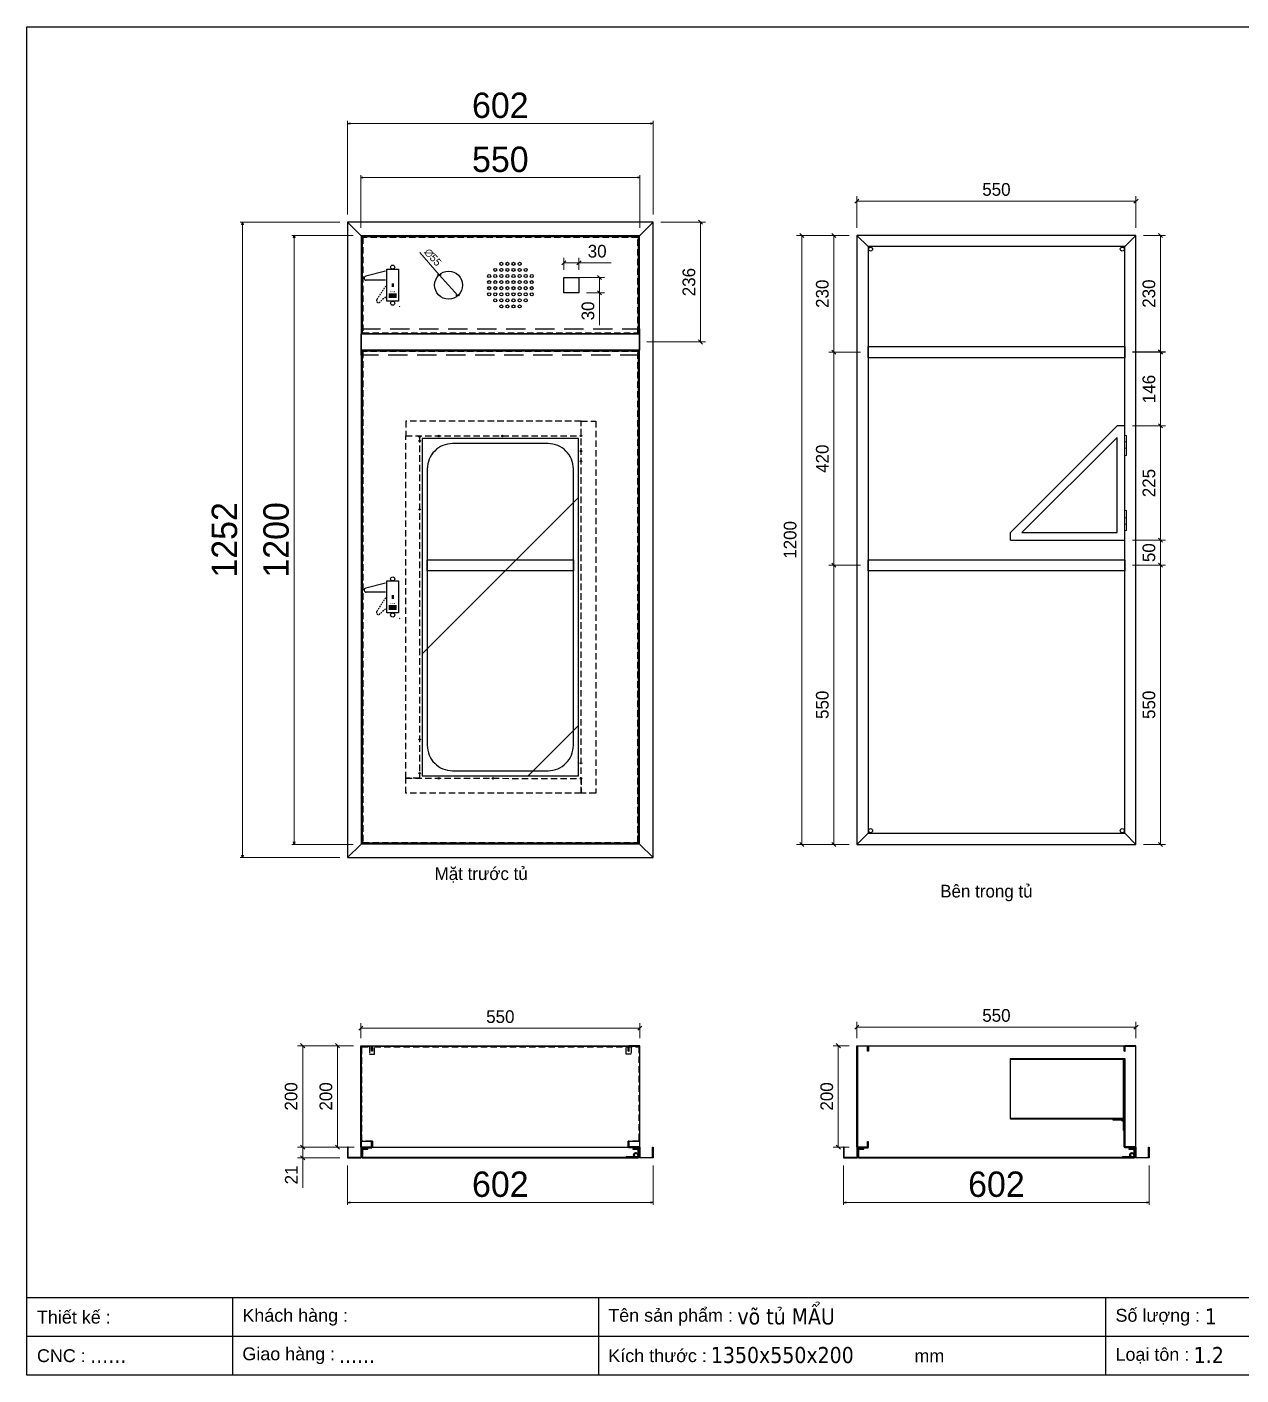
# Model space of a CAD drawing. Header units: millimetres. Extents: x 0 to 3757, y 0 to 2656.
# Drawn here: x 0 to 2392, y 0 to 2656 of the extents above; entities that cross this region are included whole.
import ezdxf
from ezdxf.enums import TextEntityAlignment as Align

# ---------------------------------------------------------------- set-up
doc = ezdxf.new("R2010")
doc.units = ezdxf.units.MM
doc.linetypes.add('HIDDEN2', pattern=[4.7625, 3.175, -1.5875])
doc.linetypes.add('HIDDENX2', pattern=[19.05, 12.7, -6.35])
doc.layers.add('bc', color=5, linetype='Continuous', lineweight=30)
doc.layers.add('DIM', color=253, linetype='Continuous')
doc.layers.add('FIRE PROTECTION', color=1, linetype='Continuous')
doc.styles.add('Arial', font='arial.ttf')
doc.styles.add('Tahoma (Input Text)', font='tahoma.ttf')
doc.dimstyles.new('CNC', dxfattribs={"dimtxt": 50, "dimasz": 5, "dimexe": 5, "dimexo": 15, "dimgap": 10, "dimtad": 1, "dimdec": 0, "dimtxsty": 'Standard', "dimblk": 'OPEN30', "dimcen": 10, "dimclrd": 5, "dimclre": 5, "dimclrt": 3, "dimazin": 3, "dimtfac": 1, "dimtdec": 0, "dimtmove": 0, "dimatfit": 3, "dimldrblk": 'ARCHTICK', "dimlwd": 9, "dimlwe": 9})
doc.dimstyles.new('Dim-15', dxfattribs={"dimtxt": 15, "dimasz": 5, "dimexe": 5, "dimexo": 8, "dimgap": 5, "dimtad": 1, "dimdec": 0, "dimtxsty": 'Standard', "dimblk": 'OBLIQUE', "dimcen": 10, "dimclrd": 5, "dimclre": 5, "dimclrt": 3, "dimazin": 3, "dimtfac": 1, "dimtdec": 0, "dimtmove": 0, "dimatfit": 3, "dimldrblk": 'OBLIQUE', "dimlwd": 9, "dimlwe": 9})
doc.dimstyles.new('Dim-25', dxfattribs={"dimtxt": 25, "dimasz": 8, "dimexe": 10, "dimexo": 15, "dimgap": 10, "dimtad": 1, "dimdec": 0, "dimtxsty": 'Standard', "dimblk": 'OBLIQUE', "dimcen": 10, "dimclrd": 5, "dimclre": 5, "dimclrt": 3, "dimazin": 3, "dimtfac": 1, "dimtdec": 0, "dimtmove": 0, "dimatfit": 3, "dimldrblk": 'OBLIQUE', "dimlwd": 9, "dimlwe": 9})

# ---------------------------------------------------------------- blocks, each defined once
blk = doc.blocks.new('*D1')
at = {"color": 0, "linetype": 'ByBlock', "lineweight": -2}
for p, q in [((657.7, 2359.7), (662.7, 2361.1)), ((662.7, 2358.4), (657.7, 2359.7)), ((657.7, 2359.7), (662.7, 2359.7)), ((1202.7, 2361.1), (1207.7, 2359.7)), ((1207.7, 2359.7), (1202.7, 2358.4)), ((1207.7, 2359.7), (1202.7, 2359.7))]:
    blk.add_line(p, q, dxfattribs=at)
at = {"layer": 'Defpoints', "color": 0, "transparency": 16777216}
for p in [(1207.7, 2359.7), (657.7, 2245.7), (1207.7, 2245.7)]:
    blk.add_point(p, dxfattribs=at)
at = {"layer": 'DIM', "color": 5, "lineweight": 9, "transparency": 16777216}
for p, q in [((657.7, 2260.7), (657.7, 2364.7)), ((1207.7, 2260.7), (1207.7, 2364.7)), ((662.7, 2359.7), (1202.7, 2359.7))]:
    blk.add_line(p, q, dxfattribs=at)
at = {"layer": 'DIM', "color": 3, "transparency": 16777216, "insert": (932.7, 2395.3), "char_height": 50, "attachment_point": 5}
blk.add_mtext('550', dxfattribs=at)
blk = doc.blocks.new('_ArchTick')
at = {"color": 0, "const_width": 0.15}
blk.add_lwpolyline([(-0.5, -0.5), (0.5, 0.5)], dxfattribs=at)
blk = doc.blocks.new('_Open30')
at = {"color": 0, "linetype": 'ByBlock', "lineweight": -2}
for p, q in [((-1, 0.27), (0, 0)), ((0, 0), (-1, -0.27)), ((0, 0), (-1, 0))]:
    blk.add_line(p, q, dxfattribs=at)
blk = doc.blocks.new('*D2')
at = {"color": 0, "linetype": 'ByBlock', "lineweight": -2}
for p, q in [((525.3, 2240.7), (526.6, 2245.7)), ((526.6, 2245.7), (527.9, 2240.7)), ((526.6, 2245.7), (526.6, 2240.7)), ((526.6, 1045.7), (525.3, 1050.7)), ((527.9, 1050.7), (526.6, 1045.7)), ((526.6, 1045.7), (526.6, 1050.7))]:
    blk.add_line(p, q, dxfattribs=at)
at = {"layer": 'Defpoints', "color": 0, "transparency": 16777216}
for p in [(657.7, 2245.7), (526.6, 1045.7), (657.7, 1045.7)]:
    blk.add_point(p, dxfattribs=at)
at = {"layer": 'DIM', "color": 5, "lineweight": 9, "transparency": 16777216}
for p, q in [((642.7, 2245.7), (521.6, 2245.7)), ((526.6, 2240.7), (526.6, 1050.7)), ((642.7, 1045.7), (521.6, 1045.7))]:
    blk.add_line(p, q, dxfattribs=at)
at = {"layer": 'DIM', "color": 3, "transparency": 16777216, "insert": (491.1, 1645.7), "char_height": 50, "attachment_point": 5, "rotation": 90}
blk.add_mtext('1200', dxfattribs=at)
blk = doc.blocks.new('*D3')
at = {"color": 0, "linetype": 'ByBlock', "lineweight": -2}
for p, q in [((631.7, 2466.3), (636.7, 2467.6)), ((636.7, 2464.9), (631.7, 2466.3)), ((631.7, 2466.3), (636.7, 2466.3)), ((1228.7, 2467.6), (1233.7, 2466.3)), ((1233.7, 2466.3), (1228.7, 2464.9)), ((1233.7, 2466.3), (1228.7, 2466.3))]:
    blk.add_line(p, q, dxfattribs=at)
at = {"layer": 'Defpoints', "color": 0, "transparency": 16777216}
for p in [(1233.7, 2466.3), (631.7, 2271.7), (1233.7, 2271.7)]:
    blk.add_point(p, dxfattribs=at)
at = {"layer": 'DIM', "color": 5, "lineweight": 9, "transparency": 16777216}
for p, q in [((631.7, 2286.7), (631.7, 2471.3)), ((1233.7, 2286.7), (1233.7, 2471.3)), ((636.7, 2466.3), (1228.7, 2466.3))]:
    blk.add_line(p, q, dxfattribs=at)
at = {"layer": 'DIM', "color": 3, "transparency": 16777216, "insert": (932.7, 2501.8), "char_height": 50, "attachment_point": 5}
blk.add_mtext('602', dxfattribs=at)
blk = doc.blocks.new('*D4')
at = {"color": 0, "linetype": 'ByBlock', "lineweight": -2}
for p, q in [((631.7, 340.2), (636.7, 341.5)), ((636.7, 338.8), (631.7, 340.2)), ((631.7, 340.2), (636.7, 340.2)), ((1228.7, 341.5), (1233.7, 340.2)), ((1233.7, 340.2), (1228.7, 338.8)), ((1233.7, 340.2), (1228.7, 340.2))]:
    blk.add_line(p, q, dxfattribs=at)
at = {"layer": 'Defpoints', "color": 0, "transparency": 16777216}
for p in [(631.7, 428), (1233.7, 428), (1233.7, 340.2)]:
    blk.add_point(p, dxfattribs=at)
at = {"layer": 'DIM', "color": 5, "lineweight": 9, "transparency": 16777216}
for p, q in [((631.7, 413), (631.7, 335.2)), ((1233.7, 413), (1233.7, 335.2)), ((636.7, 340.2), (1228.7, 340.2))]:
    blk.add_line(p, q, dxfattribs=at)
at = {"layer": 'DIM', "color": 3, "transparency": 16777216, "insert": (932.7, 375.7), "char_height": 50, "attachment_point": 5}
blk.add_mtext('602', dxfattribs=at)
blk = doc.blocks.new('*D5')
at = {"color": 0, "linetype": 'ByBlock', "lineweight": -2}
for p, q in [((423.5, 2266.7), (424.9, 2271.7)), ((424.9, 2271.7), (426.2, 2266.7)), ((424.9, 2271.7), (424.9, 2266.7)), ((424.9, 1019.7), (423.5, 1024.7)), ((426.2, 1024.7), (424.9, 1019.7)), ((424.9, 1019.7), (424.9, 1024.7))]:
    blk.add_line(p, q, dxfattribs=at)
at = {"layer": 'Defpoints', "color": 0, "transparency": 16777216}
for p in [(631.7, 2271.7), (424.9, 1019.7), (631.7, 1019.7)]:
    blk.add_point(p, dxfattribs=at)
at = {"layer": 'DIM', "color": 5, "lineweight": 9, "transparency": 16777216}
for p, q in [((616.7, 2271.7), (419.9, 2271.7)), ((424.9, 2266.7), (424.9, 1024.7)), ((616.7, 1019.7), (419.9, 1019.7))]:
    blk.add_line(p, q, dxfattribs=at)
at = {"layer": 'DIM', "color": 3, "transparency": 16777216, "insert": (389.4, 1645.7), "char_height": 50, "attachment_point": 5, "rotation": 90}
blk.add_mtext('1252', dxfattribs=at)
blk = doc.blocks.new('khungtenAsean2')
at = {"color": 7}
for p, q in [((2970, -1980), (0, -1980)), ((320, -1980), (320, -2100)), ((890, -1980), (890, -2100)), ((1680, -1980), (1680, -2100)), ((2020, -2040), (0, -2040))]:
    blk.add_line(p, q, dxfattribs=at)
blk.add_lwpolyline([(0, 0), (2970, 0), (2970, -2100), (0, -2100)], close=True, dxfattribs=at)
at = {"color": 2, "char_height": 20, "width": 917.634, "attachment_point": 4, "style": 'Arial'}
for s, insert in [('  Tên sản phẩm :', (890, -2010)), ('  Số lượng :', (1680, -2010)), ('  Thiết kế :', (0, -2010)), ('  Khách hàng :', (320, -2010)), ('  Giao hàng :', (320, -2070)), ('  Loại tôn :', (1680, -2070)), ('  CNC :', (0, -2070)), ('  Kích thước :', (890, -2070)), ('mm', (1382.3, -2070))]:
    blk.add_mtext(s, dxfattribs=dict(at, insert=insert))
at = {"color": 1, "style": 'Tahoma (Input Text)', "flags": 8}
for tag, p in [('#03', (506.6, -2019.3)), ('#01', (137.1, -2021.3)), ('#05', (1106.6, -2021.3)), ('#07', (1834.7, -2021.3)), ('#09', (2146.7, -2021.3)), ('#02', (98.5, -2081.3)), ('#04', (486.1, -2081.3)), ('#06', (1065.3, -2081.3)), ('#08', (1817.4, -2081.3)), ('#10', (2146.7, -2081.3))]:
    blk.add_attdef(tag, p, '', height=25, dxfattribs=at)
blk.add_attdef('#11', text='', height=25, dxfattribs=at).set_placement((2915, -2067.3), align=Align.CENTER)
blk = doc.blocks.new('*D9')
at = {"color": 0, "linetype": 'ByBlock', "lineweight": -2}
for p, q in [((547.3, 645), (539.3, 653)), ((539.3, 453), (547.3, 445))]:
    blk.add_line(p, q, dxfattribs=at)
at = {"layer": 'Defpoints', "color": 0, "transparency": 16777216}
for p in [(658.7, 649), (543.3, 449), (659.7, 449)]:
    blk.add_point(p, dxfattribs=at)
at = {"layer": 'DIM', "color": 5, "lineweight": 9, "transparency": 16777216}
for p, q in [((643.7, 649), (533.3, 649)), ((543.3, 649), (543.3, 449)), ((644.7, 449), (533.3, 449))]:
    blk.add_line(p, q, dxfattribs=at)
at = {"layer": 'DIM', "color": 3, "transparency": 16777216, "insert": (520.5, 549), "char_height": 25, "attachment_point": 5, "rotation": 90}
blk.add_mtext('200', dxfattribs=at)
blk = doc.blocks.new('_Oblique')
at = {"color": 0, "linetype": 'ByBlock', "lineweight": -2}
blk.add_line((-0.5, -0.5), (0.5, 0.5), dxfattribs=at)
blk = doc.blocks.new('*D10')
at = {"color": 0, "linetype": 'ByBlock', "lineweight": -2}
for p, q in [((1609.2, 340.2), (1614.2, 341.5)), ((1614.2, 338.8), (1609.2, 340.2)), ((1609.2, 340.2), (1614.2, 340.2)), ((2206.2, 341.5), (2211.2, 340.2)), ((2211.2, 340.2), (2206.2, 338.8)), ((2211.2, 340.2), (2206.2, 340.2))]:
    blk.add_line(p, q, dxfattribs=at)
at = {"layer": 'Defpoints', "color": 0, "transparency": 16777216}
for p in [(1609.2, 428), (2211.2, 428), (2211.2, 340.2)]:
    blk.add_point(p, dxfattribs=at)
at = {"layer": 'DIM', "color": 5, "lineweight": 9, "transparency": 16777216}
for p, q in [((1609.2, 413), (1609.2, 335.2)), ((2211.2, 413), (2211.2, 335.2)), ((1614.2, 340.2), (2206.2, 340.2))]:
    blk.add_line(p, q, dxfattribs=at)
at = {"layer": 'DIM', "color": 3, "transparency": 16777216, "insert": (1910.2, 375.7), "char_height": 50, "attachment_point": 5}
blk.add_mtext('602', dxfattribs=at)
blk = doc.blocks.new('*D11')
at = {"color": 0, "linetype": 'ByBlock', "lineweight": -2}
for p, q in [((1602.7, 645), (1594.7, 653)), ((1594.7, 453), (1602.7, 445))]:
    blk.add_line(p, q, dxfattribs=at)
at = {"layer": 'Defpoints', "color": 0, "transparency": 16777216}
for p in [(1635.2, 649), (1598.7, 449), (1635.2, 449)]:
    blk.add_point(p, dxfattribs=at)
at = {"layer": 'DIM', "color": 5, "lineweight": 9, "transparency": 16777216}
for p, q in [((1620.2, 649), (1588.7, 649)), ((1598.7, 649), (1598.7, 449)), ((1620.2, 449), (1588.7, 449))]:
    blk.add_line(p, q, dxfattribs=at)
at = {"layer": 'DIM', "color": 3, "transparency": 16777216, "insert": (1576, 549), "char_height": 25, "attachment_point": 5, "rotation": 90}
blk.add_mtext('200', dxfattribs=at)
blk = doc.blocks.new('*D12')
at = {"color": 0, "linetype": 'ByBlock', "lineweight": -2}
for p, q in [((661.7, 687.3), (653.7, 679.3)), ((1203.7, 679.3), (1211.7, 687.3))]:
    blk.add_line(p, q, dxfattribs=at)
at = {"layer": 'Defpoints', "color": 0, "transparency": 16777216}
for p in [(1207.7, 683.3), (657.7, 649), (1207.7, 649)]:
    blk.add_point(p, dxfattribs=at)
at = {"layer": 'DIM', "color": 5, "lineweight": 9, "transparency": 16777216}
for p, q in [((657.7, 664), (657.7, 693.3)), ((1207.7, 664), (1207.7, 693.3)), ((657.7, 683.3), (1207.7, 683.3))]:
    blk.add_line(p, q, dxfattribs=at)
at = {"layer": 'DIM', "color": 3, "transparency": 16777216, "insert": (932.7, 706.1), "char_height": 25, "attachment_point": 5}
blk.add_mtext('550', dxfattribs=at)
blk = doc.blocks.new('*D13')
at = {"color": 0, "linetype": 'ByBlock', "lineweight": -2}
for p, q in [((1639.2, 689.7), (1631.2, 681.7)), ((2181.2, 681.7), (2189.2, 689.7))]:
    blk.add_line(p, q, dxfattribs=at)
at = {"layer": 'Defpoints', "color": 0, "transparency": 16777216}
for p in [(2185.2, 685.7), (1635.2, 649), (2185.2, 649)]:
    blk.add_point(p, dxfattribs=at)
at = {"layer": 'DIM', "color": 5, "lineweight": 9, "transparency": 16777216}
for p, q in [((1635.2, 664), (1635.2, 695.7)), ((2185.2, 664), (2185.2, 695.7)), ((1635.2, 685.7), (2185.2, 685.7))]:
    blk.add_line(p, q, dxfattribs=at)
at = {"layer": 'DIM', "color": 3, "transparency": 16777216, "insert": (1910.2, 708.5), "char_height": 25, "attachment_point": 5}
blk.add_mtext('550', dxfattribs=at)
blk = doc.blocks.new('*D14')
at = {"color": 0, "linetype": 'ByBlock', "lineweight": -2}
for p, q in [((615.8, 645), (607.8, 653)), ((607.8, 453), (615.8, 445))]:
    blk.add_line(p, q, dxfattribs=at)
at = {"layer": 'Defpoints', "color": 0, "ltscale": 3, "transparency": 16777216}
for p in [(657.7, 649), (611.8, 449), (631.7, 449)]:
    blk.add_point(p, dxfattribs=at)
at = {"layer": 'DIM', "color": 5, "lineweight": 9, "ltscale": 3, "transparency": 16777216}
for p, q in [((642.7, 649), (601.8, 649)), ((611.8, 649), (611.8, 449)), ((616.7, 449), (601.8, 449))]:
    blk.add_line(p, q, dxfattribs=at)
at = {"layer": 'DIM', "color": 3, "ltscale": 3, "transparency": 16777216, "insert": (589.1, 549), "char_height": 25, "attachment_point": 5, "rotation": 90}
blk.add_mtext('200', dxfattribs=at)
blk = doc.blocks.new('khoado')
at = {"color": 1}
for p, q in [((0, 70), (-39, 59.9)), ((0, 52), (-38, 52))]:
    blk.add_line(p, q, dxfattribs=at)
at = {"color": 1, "linetype": 'HIDDEN2'}
for p, q in [((0, 40.7), (-17.3, 14.2)), ((0, 19.3), (-11.3, 9))]:
    blk.add_line(p, q, dxfattribs=at)
at = {"color": 1, "lineweight": -3}
for p, q in [((13, 45.9), (13, 39.1)), ((15, 45.9), (15, 39.1)), ((6.5, 25.4), (21.5, 25.4)), ((6.5, 23.7), (21.5, 23.7)), ((6.5, 22), (21.5, 22)), ((6.5, 20.3), (21.5, 20.3)), ((6.5, 18.6), (21.5, 18.6)), ((27, 1), (28, 0))]:
    blk.add_line(p, q, dxfattribs=at)
at = {"color": 1}
blk.add_arc((-38, 56), 4, 104.5563, 270, dxfattribs=at)
at = {"color": 1, "linetype": 'HIDDEN2'}
blk.add_arc((-14, 12), 4, 146.7823, 312.226, dxfattribs=at)
at = {"color": 1, "lineweight": -3, "insert": (14, 29.6), "char_height": 2.5, "width": 15, "attachment_point": 5}
blk.add_mtext('{\\f.VnArial|b0|i0|c0|p34;PUSH}', dxfattribs=at)
blk = doc.blocks.new('*D16')
at = {"color": 0, "linetype": 'ByBlock', "lineweight": -2}
for p, q in [((809, 2168.6), (816, 2168.1)), ((852.4, 2126.9), (845.3, 2127.3))]:
    blk.add_line(p, q, dxfattribs=at)
at = {"layer": 'Defpoints', "color": 0, "transparency": 16777216}
for p in [(812.5, 2168.3), (848.9, 2127.1)]:
    blk.add_point(p, dxfattribs=at)
at = {"layer": 'DIM', "color": 5, "lineweight": 9, "transparency": 16777216}
for p in [(774.2, 2211.8), (848.9, 2127.1)]:
    blk.add_line(p, (812.5, 2168.3), dxfattribs=at)
at = {"layer": 'DIM', "color": 3, "transparency": 16777216, "insert": (799.8, 2202.5), "char_height": 15, "attachment_point": 5, "rotation": 311.4322}
blk.add_mtext('∅55', dxfattribs=at)
blk = doc.blocks.new('*D17')
at = {"color": 0, "linetype": 'ByBlock', "lineweight": -2}
for p, q in [((1639.2, 2317.3), (1631.2, 2309.3)), ((2181.2, 2309.3), (2189.2, 2317.3))]:
    blk.add_line(p, q, dxfattribs=at)
at = {"layer": 'Defpoints', "color": 0, "ltscale": 3, "transparency": 16777216}
for p in [(2185.2, 2313.3), (1635.2, 2245.7), (2185.2, 2245.7)]:
    blk.add_point(p, dxfattribs=at)
at = {"layer": 'DIM', "color": 5, "lineweight": 9, "ltscale": 3, "transparency": 16777216}
for p, q in [((1635.2, 2260.7), (1635.2, 2323.3)), ((1635.2, 2313.3), (2185.2, 2313.3)), ((2185.2, 2260.7), (2185.2, 2323.3))]:
    blk.add_line(p, q, dxfattribs=at)
at = {"layer": 'DIM', "color": 3, "ltscale": 3, "transparency": 16777216, "insert": (1910.2, 2336.1), "char_height": 25, "attachment_point": 5}
blk.add_mtext('550', dxfattribs=at)
blk = doc.blocks.new('*D18')
at = {"color": 0, "linetype": 'ByBlock', "lineweight": -2}
for p, q in [((1530.6, 2241.7), (1522.6, 2249.7)), ((1522.6, 1049.7), (1530.6, 1041.7))]:
    blk.add_line(p, q, dxfattribs=at)
at = {"layer": 'Defpoints', "color": 0, "ltscale": 3, "transparency": 16777216}
for p in [(1635.2, 2245.7), (1526.6, 1045.7), (1635.2, 1045.7)]:
    blk.add_point(p, dxfattribs=at)
at = {"layer": 'DIM', "color": 5, "lineweight": 9, "ltscale": 3, "transparency": 16777216}
for p, q in [((1620.2, 2245.7), (1516.6, 2245.7)), ((1526.6, 2245.7), (1526.6, 1045.7)), ((1620.2, 1045.7), (1516.6, 1045.7))]:
    blk.add_line(p, q, dxfattribs=at)
at = {"layer": 'DIM', "color": 3, "ltscale": 3, "transparency": 16777216, "insert": (1503.8, 1645.7), "char_height": 25, "attachment_point": 5, "rotation": 90}
blk.add_mtext('1200', dxfattribs=at)
blk = doc.blocks.new('A$C67844AE1')
at = {"color": 1}
for p, q in [((19, 20), (21, 20)), ((20, 19), (20, 21))]:
    blk.add_line(p, q, dxfattribs=at)
for points in [[(20, 22), (0, 22), (0, 21), (18.3, 21)], [(22, 20), (22, 0), (21, 0), (21, 18.3)]]:
    blk.add_lwpolyline(points, dxfattribs=at)
blk.add_circle((20, 20), 2, dxfattribs=at)
blk = doc.blocks.new('*D25')
at = {"color": 5, "lineweight": 9, "ltscale": 3, "transparency": 16777216}
for p, q in [((1248.7, 2271.7), (1337.1, 2271.7)), ((1327.1, 2271.7), (1327.1, 2035.7)), ((1221.7, 2035.7), (1337.1, 2035.7))]:
    blk.add_line(p, q, dxfattribs=at)
at = {"color": 0, "linetype": 'ByBlock', "lineweight": -2}
for p, q in [((1331.1, 2267.7), (1323.1, 2275.7)), ((1323.1, 2039.7), (1331.1, 2031.7))]:
    blk.add_line(p, q, dxfattribs=at)
at = {"layer": 'Defpoints', "color": 0, "ltscale": 3, "transparency": 16777216}
for p in [(1233.7, 2271.7), (1206.7, 2035.7), (1327.1, 2035.7)]:
    blk.add_point(p, dxfattribs=at)
at = {"color": 3, "ltscale": 3, "transparency": 16777216, "insert": (1304.4, 2153.7), "char_height": 25, "attachment_point": 5, "rotation": 90}
blk.add_mtext('236', dxfattribs=at)
blk = doc.blocks.new('*D26')
at = {"color": 5, "lineweight": 9, "ltscale": 3, "transparency": 16777216}
for p, q in [((1642.2, 1595.7), (1580.1, 1595.7)), ((1590.1, 1045.7), (1590.1, 1595.7)), ((1620.2, 1045.7), (1580.1, 1045.7))]:
    blk.add_line(p, q, dxfattribs=at)
at = {"color": 0, "linetype": 'ByBlock', "lineweight": -2}
for p, q in [((1594.1, 1591.7), (1586.1, 1599.7)), ((1586.1, 1049.7), (1594.1, 1041.7))]:
    blk.add_line(p, q, dxfattribs=at)
at = {"layer": 'Defpoints', "color": 0, "ltscale": 3, "transparency": 16777216}
for p in [(1590.1, 1595.7), (1657.2, 1595.7), (1635.2, 1045.7)]:
    blk.add_point(p, dxfattribs=at)
at = {"color": 3, "ltscale": 3, "transparency": 16777216, "insert": (1567.3, 1320.7), "char_height": 25, "attachment_point": 5, "rotation": 90}
blk.add_mtext('550', dxfattribs=at)
blk = doc.blocks.new('*D27')
at = {"color": 0, "linetype": 'ByBlock', "lineweight": -2}
for p, q in [((1594.1, 2011.7), (1586.1, 2019.7)), ((1586.1, 1599.7), (1594.1, 1591.7))]:
    blk.add_line(p, q, dxfattribs=at)
at = {"color": 5, "lineweight": 9, "ltscale": 3, "transparency": 16777216}
for p, q in [((1642.2, 2015.7), (1580.1, 2015.7)), ((1590.1, 1595.7), (1590.1, 2015.7)), ((1642.2, 1595.7), (1580.1, 1595.7))]:
    blk.add_line(p, q, dxfattribs=at)
at = {"layer": 'Defpoints', "color": 0, "ltscale": 3, "transparency": 16777216}
for p in [(1590.1, 2015.7), (1657.2, 2015.7), (1657.2, 1595.7)]:
    blk.add_point(p, dxfattribs=at)
at = {"color": 3, "ltscale": 3, "transparency": 16777216, "insert": (1567.3, 1805.7), "char_height": 25, "attachment_point": 5, "rotation": 90}
blk.add_mtext('420', dxfattribs=at)
blk = doc.blocks.new('*D28')
at = {"color": 5, "lineweight": 9, "ltscale": 3, "transparency": 16777216}
for p, q in [((1620.2, 2245.7), (1580.1, 2245.7)), ((1590.1, 2015.7), (1590.1, 2245.7)), ((1642.2, 2015.7), (1580.1, 2015.7))]:
    blk.add_line(p, q, dxfattribs=at)
at = {"color": 0, "linetype": 'ByBlock', "lineweight": -2}
for p, q in [((1594.1, 2241.7), (1586.1, 2249.7)), ((1586.1, 2019.7), (1594.1, 2011.7))]:
    blk.add_line(p, q, dxfattribs=at)
at = {"layer": 'Defpoints', "color": 0, "ltscale": 3, "transparency": 16777216}
for p in [(1590.1, 2245.7), (1635.2, 2245.7), (1657.2, 2015.7)]:
    blk.add_point(p, dxfattribs=at)
at = {"color": 3, "ltscale": 3, "transparency": 16777216, "insert": (1567.3, 2130.7), "char_height": 25, "attachment_point": 5, "rotation": 90}
blk.add_mtext('230', dxfattribs=at)
blk = doc.blocks.new('*D29')
at = {"color": 5, "lineweight": 9, "ltscale": 3, "transparency": 16777216}
for p, q in [((2178.2, 1595.7), (2243.5, 1595.7)), ((2233.5, 1045.7), (2233.5, 1595.7)), ((2200.2, 1045.7), (2243.5, 1045.7))]:
    blk.add_line(p, q, dxfattribs=at)
at = {"color": 0, "linetype": 'ByBlock', "lineweight": -2}
for p, q in [((2237.5, 1591.7), (2229.5, 1599.7)), ((2229.5, 1049.7), (2237.5, 1041.7))]:
    blk.add_line(p, q, dxfattribs=at)
at = {"layer": 'Defpoints', "color": 0, "ltscale": 3, "transparency": 16777216}
for p in [(2163.2, 1595.7), (2233.5, 1595.7), (2185.2, 1045.7)]:
    blk.add_point(p, dxfattribs=at)
at = {"color": 3, "ltscale": 3, "transparency": 16777216, "insert": (2210.8, 1320.7), "char_height": 25, "attachment_point": 5, "rotation": 90}
blk.add_mtext('550', dxfattribs=at)
blk = doc.blocks.new('*D30')
at = {"color": 0, "linetype": 'ByBlock', "lineweight": -2}
for p, q in [((2237.5, 1641.2), (2229.5, 1649.2)), ((2229.5, 1599.7), (2237.5, 1591.7))]:
    blk.add_line(p, q, dxfattribs=at)
at = {"color": 5, "lineweight": 9, "ltscale": 3, "transparency": 16777216}
for p, q in [((2178.2, 1645.2), (2243.5, 1645.2)), ((2233.5, 1595.7), (2233.5, 1645.2)), ((2178.2, 1595.7), (2243.5, 1595.7))]:
    blk.add_line(p, q, dxfattribs=at)
at = {"layer": 'Defpoints', "color": 0, "ltscale": 3, "transparency": 16777216}
for p in [(2163.2, 1645.2), (2233.5, 1645.2), (2163.2, 1595.7)]:
    blk.add_point(p, dxfattribs=at)
at = {"color": 3, "ltscale": 3, "transparency": 16777216, "insert": (2210.8, 1620.5), "char_height": 25, "attachment_point": 5, "rotation": 90}
blk.add_mtext('50', dxfattribs=at)
blk = doc.blocks.new('*D31')
at = {"color": 0, "linetype": 'ByBlock', "lineweight": -2}
for p, q in [((2237.5, 2011.7), (2229.5, 2019.7)), ((2229.5, 1874.2), (2237.5, 1866.2))]:
    blk.add_line(p, q, dxfattribs=at)
at = {"color": 5, "lineweight": 9, "ltscale": 3, "transparency": 16777216}
for p, q in [((2178.2, 2015.7), (2243.5, 2015.7)), ((2233.5, 1870.2), (2233.5, 2015.7)), ((2178.2, 1870.2), (2243.5, 1870.2))]:
    blk.add_line(p, q, dxfattribs=at)
at = {"layer": 'Defpoints', "color": 0, "ltscale": 3, "transparency": 16777216}
for p in [(2163.2, 2015.7), (2233.5, 2015.7), (2163.2, 1870.2)]:
    blk.add_point(p, dxfattribs=at)
at = {"color": 3, "ltscale": 3, "transparency": 16777216, "insert": (2210.8, 1943), "char_height": 25, "attachment_point": 5, "rotation": 90}
blk.add_mtext('146', dxfattribs=at)
blk = doc.blocks.new('*D32')
at = {"color": 5, "lineweight": 9, "ltscale": 3, "transparency": 16777216}
for p, q in [((2200.2, 2245.7), (2243.5, 2245.7)), ((2233.5, 2016.2), (2233.5, 2245.7)), ((2178.2, 2016.2), (2243.5, 2016.2))]:
    blk.add_line(p, q, dxfattribs=at)
at = {"color": 0, "linetype": 'ByBlock', "lineweight": -2}
for p, q in [((2237.5, 2241.7), (2229.5, 2249.7)), ((2229.5, 2020.2), (2237.5, 2012.2))]:
    blk.add_line(p, q, dxfattribs=at)
at = {"layer": 'Defpoints', "color": 0, "ltscale": 3, "transparency": 16777216}
for p in [(2185.2, 2245.7), (2233.5, 2245.7), (2163.2, 2016.2)]:
    blk.add_point(p, dxfattribs=at)
at = {"color": 3, "ltscale": 3, "transparency": 16777216, "insert": (2210.8, 2131), "char_height": 25, "attachment_point": 5, "rotation": 90}
blk.add_mtext('230', dxfattribs=at)
blk = doc.blocks.new('*D33')
at = {"color": 0, "linetype": 'ByBlock', "lineweight": -2}
for p, q in [((1061.7, 2195.7), (1053.7, 2187.7)), ((1083.7, 2187.7), (1091.7, 2195.7))]:
    blk.add_line(p, q, dxfattribs=at)
at = {"color": 5, "lineweight": 9, "ltscale": 3, "transparency": 16777216}
for p, q in [((1057.7, 2177.7), (1057.7, 2201.7)), ((1057.7, 2191.7), (1087.7, 2191.7)), ((1087.7, 2177.7), (1087.7, 2201.7)), ((1087.7, 2191.7), (1151.4, 2191.7))]:
    blk.add_line(p, q, dxfattribs=at)
at = {"layer": 'Defpoints', "color": 0, "ltscale": 3, "transparency": 16777216}
for p in [(1087.7, 2191.7), (1057.7, 2162.7), (1087.7, 2162.7)]:
    blk.add_point(p, dxfattribs=at)
at = {"color": 3, "ltscale": 3, "transparency": 16777216, "insert": (1123.5, 2214.4), "char_height": 25, "attachment_point": 5}
blk.add_mtext('30', dxfattribs=at)
blk = doc.blocks.new('*D34')
at = {"color": 5, "lineweight": 9, "ltscale": 3, "transparency": 16777216}
for p, q in [((1072.7, 2162.7), (1138.2, 2162.7)), ((1128.2, 2162.7), (1128.2, 2132.7)), ((1102.7, 2132.7), (1138.2, 2132.7)), ((1128.2, 2132.7), (1128.2, 2069))]:
    blk.add_line(p, q, dxfattribs=at)
at = {"color": 0, "linetype": 'ByBlock', "lineweight": -2}
for p, q in [((1132.2, 2158.7), (1124.2, 2166.7)), ((1124.2, 2136.7), (1132.2, 2128.7))]:
    blk.add_line(p, q, dxfattribs=at)
at = {"layer": 'Defpoints', "color": 0, "ltscale": 3, "transparency": 16777216}
for p in [(1057.7, 2162.7), (1087.7, 2132.7), (1128.2, 2132.7)]:
    blk.add_point(p, dxfattribs=at)
at = {"color": 3, "ltscale": 3, "transparency": 16777216, "insert": (1105.5, 2096.9), "char_height": 25, "attachment_point": 5, "rotation": 90}
blk.add_mtext('30', dxfattribs=at)
blk = doc.blocks.new('*D35')
at = {"color": 0, "linetype": 'ByBlock', "lineweight": -2}
for p, q in [((547.3, 445), (539.3, 453)), ((539.3, 432), (547.3, 424))]:
    blk.add_line(p, q, dxfattribs=at)
at = {"color": 5, "lineweight": 9, "ltscale": 3, "transparency": 16777216}
for p, q in [((616.7, 449), (533.3, 449)), ((616.7, 428), (533.3, 428)), ((543.3, 449), (543.3, 428)), ((543.3, 428), (543.3, 368.6))]:
    blk.add_line(p, q, dxfattribs=at)
at = {"layer": 'Defpoints', "color": 0, "ltscale": 3, "transparency": 16777216}
for p in [(543.3, 428), (631.7, 449), (631.7, 428)]:
    blk.add_point(p, dxfattribs=at)
at = {"color": 3, "ltscale": 3, "transparency": 16777216, "insert": (520.8, 394.3), "char_height": 25, "attachment_point": 5, "rotation": 90}
blk.add_mtext('21', dxfattribs=at)
blk = doc.blocks.new('*D36')
at = {"color": 5, "lineweight": 9, "ltscale": 3, "transparency": 16777216}
for p, q in [((2178.2, 1870.2), (2243.5, 1870.2)), ((2233.5, 1645.2), (2233.5, 1870.2)), ((2178.2, 1645.2), (2243.5, 1645.2))]:
    blk.add_line(p, q, dxfattribs=at)
at = {"color": 0, "linetype": 'ByBlock', "lineweight": -2}
for p, q in [((2237.5, 1866.2), (2229.5, 1874.2)), ((2229.5, 1649.2), (2237.5, 1641.2))]:
    blk.add_line(p, q, dxfattribs=at)
at = {"layer": 'Defpoints', "color": 0, "ltscale": 3, "transparency": 16777216}
for p in [(2163.2, 1870.2), (2233.5, 1870.2), (2163.2, 1645.2)]:
    blk.add_point(p, dxfattribs=at)
at = {"color": 3, "ltscale": 3, "transparency": 16777216, "insert": (2210.8, 1757.7), "char_height": 25, "attachment_point": 5, "rotation": 90}
blk.add_mtext('225', dxfattribs=at)

msp = doc.modelspace()

# ---------------------------------------------------------------- hatches: boundary and pattern name
at = {"ltscale": 3}
h = msp.add_hatch(dxfattribs=at)
h.set_pattern_fill('ANSI31', color=4, scale=10, style=0)
h.set_pattern_definition([(45, (-113723.6, -647855.42), (-224.5064, 224.5064), [])])
h.paths.add_polyline_path([(778.7, 1180.9), (1086.7, 1180.9), (1086.7, 1845.5), (778.7, 1845.5)])

# ---------------------------------------------------------------- linework, layer by layer
at = {"color": 7}
for p, q in [((631.7, 2271.7), (658.7, 2244.7)), ((1206.7, 2244.7), (1233.7, 2271.7)), ((657.7, 1045.7), (631.7, 1019.7)), ((1207.7, 1045.7), (1233.7, 1019.7)), ((1186.7, 458), (1185.7, 458)), ((1185.7, 458), (1185.7, 449)), ((1186.7, 450), (1186.7, 458)), ((2164.2, 458), (2163.2, 458)), ((2163.2, 458), (2163.2, 449)), ((2164.2, 450), (2164.2, 458)), ((1185.7, 450), (1185.7, 449)), ((2163.2, 450), (2163.2, 449))]:
    msp.add_line(p, q, dxfattribs=at)
at = {"color": 7, "ltscale": 3}
for p, q in [((1635.2, 2245.7), (1657.2, 2223.7)), ((2163.2, 2223.7), (2185.2, 2245.7)), ((1657.2, 1067.7), (1635.2, 1045.7)), ((2163.2, 1067.7), (2185.2, 1045.7))]:
    msp.add_line(p, q, dxfattribs=at)
at = {"color": 3, "linetype": 'HIDDENX2'}
for p, q in [((674.7, 647), (674.7, 632)), ((684.7, 632), (684.7, 647)), ((1180.7, 632), (1180.7, 647)), ((1190.7, 647), (1190.7, 632)), ((674.7, 632), (684.7, 632)), ((1190.7, 632), (1180.7, 632))]:
    msp.add_line(p, q, dxfattribs=at)
at = {"color": 1}
for p, q in [((1180.9, 430.5), (1199.2, 430.5)), ((1180.9, 430.5), (1180.9, 429)), ((1199.4, 429), (1180.9, 429)), ((1195, 432.4), (1196.5, 432.8)), ((1199.4, 436.5), (1205.7, 436.5)), ((1199.4, 430.5), (1205.7, 430.5)), ((2158.4, 430.5), (2176.8, 430.5)), ((2158.4, 430.5), (2158.4, 429)), ((2176.9, 429), (2158.4, 429)), ((2172.5, 432.4), (2174, 432.8)), ((2176.9, 436.5), (2183.2, 436.5)), ((2176.9, 430.5), (2183.2, 430.5))]:
    msp.add_line(p, q, dxfattribs=at)
at = {"color": 7}
for points in [[(631.7, 1019.7), (1233.7, 1019.7), (1233.7, 2271.7), (631.7, 2271.7)], [(658.7, 1046.7), (1206.7, 1046.7), (1206.7, 2244.7), (658.7, 2244.7)], [(1635.2, 1045.7), (2185.2, 1045.7), (2185.2, 2245.7), (1635.2, 2245.7)], [(1657.2, 1067.7), (2163.2, 1067.7), (2163.2, 2223.7), (1657.2, 2223.7)], [(679.7, 460), (679.7, 449), (657.7, 449), (657.7, 649), (679.7, 649), (679.7, 638), (678.7, 638), (678.7, 648), (658.7, 648), (658.7, 450), (678.7, 450), (678.7, 460)], [(1184.7, 638), (1184.7, 648), (680.7, 648), (680.7, 638), (679.7, 638), (679.7, 649), (1185.7, 649), (1185.7, 638)], [(1185.7, 458), (1185.7, 449), (1207.7, 449), (1207.7, 649), (1185.7, 649), (1185.7, 638), (1186.7, 638), (1186.7, 648), (1206.7, 648), (1206.7, 450), (1186.7, 450), (1186.7, 458)], [(1657.2, 460), (1657.2, 449), (1635.2, 449), (1635.2, 649), (1657.2, 649), (1657.2, 638), (1656.2, 638), (1656.2, 648), (1636.2, 648), (1636.2, 450), (1656.2, 450), (1656.2, 460)], [(2162.2, 638), (2162.2, 648), (1658.2, 648), (1658.2, 638), (1657.2, 638), (1657.2, 649), (2163.2, 649), (2163.2, 638)], [(2163.2, 458), (2163.2, 449), (2185.2, 449), (2185.2, 649), (2163.2, 649), (2163.2, 638), (2164.2, 638), (2164.2, 648), (2184.2, 648), (2184.2, 450), (2164.2, 450), (2164.2, 458)], [(631.7, 449), (631.7, 428), (658.7, 428), (658.7, 448), (679.7, 448), (679.7, 449), (657.7, 449), (657.7, 429), (632.7, 429), (632.7, 448), (632.7, 448), (632.7, 449)], [(1193.7, 445), (1203.7, 445), (1203.7, 429), (661.7, 429), (661.7, 445), (671.7, 445), (671.7, 446), (660.7, 446), (660.7, 428), (1204.7, 428), (1204.7, 446), (1193.7, 446)], [(1233.7, 449), (1233.7, 428), (1206.7, 428), (1206.7, 448), (1185.7, 448), (1185.7, 449), (1207.7, 449), (1207.7, 429), (1232.7, 429), (1232.7, 448), (1232.7, 448), (1232.7, 449)], [(1609.2, 449), (1609.2, 428), (1636.2, 428), (1636.2, 448), (1657.2, 448), (1657.2, 449), (1635.2, 449), (1635.2, 429), (1610.2, 429), (1610.2, 448), (1610.2, 448), (1610.2, 449)], [(2171.2, 445), (2181.2, 445), (2181.2, 429), (1639.2, 429), (1639.2, 445), (1649.2, 445), (1649.2, 446), (1638.2, 446), (1638.2, 428), (2182.2, 428), (2182.2, 446), (2171.2, 446)], [(2211.2, 449), (2211.2, 428), (2184.2, 428), (2184.2, 448), (2163.2, 448), (2163.2, 449), (2185.2, 449), (2185.2, 429), (2210.2, 429), (2210.2, 448), (2210.2, 448), (2210.2, 449)]]:
    msp.add_lwpolyline(points, close=True, dxfattribs=at)
at = {"color": 6}
for points in [[(660.7, 2052.7), (1204.7, 2052.7), (1204.7, 2242.7), (660.7, 2242.7)], [(660.7, 1048.7), (1204.7, 1048.7), (1204.7, 2017.7), (660.7, 2017.7)]]:
    msp.add_lwpolyline(points, close=True, dxfattribs=at)
at = {"color": 6, "linetype": 'HIDDENX2'}
for points in [[(661.7, 2053.7), (1203.7, 2053.7), (1203.7, 2241.7), (661.7, 2241.7)], [(661.7, 1049.7), (1203.7, 1049.7), (1203.7, 2016.7), (661.7, 2016.7)]]:
    msp.add_lwpolyline(points, close=True, dxfattribs=at)
at = {"color": 2}
for points in [[(709.1, 2179.2), (732.1, 2179.2), (732.1, 2116.2), (709.1, 2116.2)], [(1087.7, 2132.7), (1057.7, 2132.7), (1057.7, 2162.7), (1087.7, 2162.7)], [(709.1, 1564.7), (732.1, 1564.7), (732.1, 1501.7), (709.1, 1501.7)]]:
    msp.add_lwpolyline(points, close=True, dxfattribs=at)
at = {"color": 7, "linetype": 'HIDDENX2', "ltscale": 3}
msp.add_lwpolyline([(658.7, 2061.7), (1206.7, 2061.7), (1206.7, 2009.7), (658.7, 2009.7)], close=True, dxfattribs=at)
at = {"color": 7, "ltscale": 3}
msp.add_lwpolyline([(658.7, 2051.7), (1206.7, 2051.7), (1206.7, 2019.7), (658.7, 2019.7)], close=True, dxfattribs=at)
at = {"color": 3, "ltscale": 3}
for points in [[(1657.2, 2026.7), (2163.2, 2026.7), (2163.2, 2004.7), (1657.2, 2004.7)], [(788.7, 1606.7), (1076.7, 1606.7), (1076.7, 1584.7), (788.7, 1584.7)], [(1657.2, 1606.7), (2163.2, 1606.7), (2163.2, 1584.7), (1657.2, 1584.7)]]:
    msp.add_lwpolyline(points, close=True, dxfattribs=at)
at = {"color": 7, "linetype": 'HIDDENX2'}
for points in [[(1091.7, 1879.7), (746.5, 1879.7), (746.5, 1850.6), (1091.7, 1850.7)], [(1091.7, 1146.7), (1091.7, 1879.7), (1120.8, 1879.7), (1120.7, 1146.7)], [(773.7, 1850.6), (773.7, 1175.9), (746.5, 1175.9), (746.6, 1850.6)], [(1091.7, 1146.7), (746.5, 1146.7), (746.5, 1175.9), (1091.7, 1175.8)]]:
    msp.add_lwpolyline(points, close=True, dxfattribs=at)
at = {"color": 4}
msp.add_lwpolyline([(778.7, 1180.9), (1086.7, 1180.9), (1086.7, 1845.5), (778.7, 1845.5)], close=True, dxfattribs=at)
at = {"color": 2}
msp.add_lwpolyline([(838.7, 1190.9), (1026.7, 1190.9, 0.414214), (1076.7, 1240.9), (1076.7, 1785.5, 0.414214), (1026.7, 1835.5), (838.7, 1835.5, 0.414214), (788.7, 1785.5), (788.7, 1240.9, 0.414214)], format="xyb", close=True, dxfattribs=at)
at = {"color": 3}
for points in [[(680.7, 460), (658.7, 460), (658.7, 648), (674.7, 648)], [(684.7, 648), (1206.7, 648), (1206.7, 460), (1184.7, 460)], [(680.7, 461), (680.7, 449), (1184.7, 449), (1184.7, 461)]]:
    msp.add_lwpolyline(points, dxfattribs=at)
at = {"color": 3, "linetype": 'HIDDENX2'}
for points in [[(680.7, 461), (659.7, 461), (659.7, 647), (674.7, 647)], [(684.7, 647), (1205.7, 647), (1205.7, 461), (1184.7, 461)]]:
    msp.add_lwpolyline(points, dxfattribs=at)
at = {"color": 1}
for points in [[(1938.2, 624), (2161.7, 624), (2161.7, 504), (1938.2, 504)], [(1938.2, 622.5), (2160.2, 622.5), (2160.2, 505.5), (1938.2, 505.5)], [(2161.7, 624), (2163.2, 624), (2163.2, 449), (2161.7, 449)]]:
    msp.add_lwpolyline(points, close=True, dxfattribs=at)
at = {"color": 2, "ltscale": 3}
for centre, radius in [((1662.2, 2218.7), 4), ((2158.2, 2218.7), 4), ((773.7, 1849.1), 1.5), ((773.7, 1840.6), 1.5), ((811.3, 1850.6), 1.5), ((936.7, 1850.6), 1.5), ((1091.7, 1850.7), 1.5), ((1091.7, 1820.7), 1.5), ((1091.7, 1800.7), 1.5), ((773.7, 1705.7), 1.5), ((773.7, 1252.4), 1.5), ((1091.7, 1205.8), 1.5), ((773.7, 1185.9), 1.5), ((811.3, 1175.9), 1.5), ((918.1, 1175.8), 1.5), ((1091.7, 1175.8), 1.5), ((1662.2, 1072.7), 4), ((2158.2, 1072.7), 4)]:
    msp.add_circle(centre, radius, dxfattribs=at)
at = {"color": 2}
for centre, radius in [((720.6, 2183.2), 4), ((922.7, 2177.7), 3), ((934.7, 2189.7), 3), ((934.7, 2177.7), 3), ((946.7, 2189.7), 3), ((946.7, 2177.7), 3), ((958.7, 2189.7), 3), ((958.7, 2177.7), 3), ((970.7, 2189.7), 3), ((970.7, 2177.7), 3), ((982.7, 2177.7), 3), ((830.7, 2147.7), 27.5), ((910.7, 2165.7), 3), ((910.7, 2153.7), 3), ((922.7, 2165.7), 3), ((922.7, 2153.7), 3), ((934.7, 2165.7), 3), ((934.7, 2153.7), 3), ((946.7, 2165.7), 3), ((946.7, 2153.7), 3), ((958.7, 2165.7), 3), ((958.7, 2153.7), 3), ((970.7, 2165.7), 3), ((970.7, 2153.7), 3), ((982.7, 2165.7), 3), ((982.7, 2153.7), 3), ((994.7, 2165.7), 3), ((994.7, 2153.7), 3), ((910.7, 2141.7), 3), ((910.7, 2129.7), 3), ((922.7, 2141.7), 3), ((922.7, 2129.7), 3), ((934.7, 2141.7), 3), ((934.7, 2129.7), 3), ((946.7, 2141.7), 3), ((946.7, 2129.7), 3), ((958.7, 2141.7), 3), ((958.7, 2129.7), 3), ((970.7, 2141.7), 3), ((970.7, 2129.7), 3), ((982.7, 2141.7), 3), ((982.7, 2129.7), 3), ((994.7, 2141.7), 3), ((994.7, 2129.7), 3), ((720.6, 2112.2), 4), ((922.7, 2117.7), 3), ((934.7, 2117.7), 3), ((934.7, 2105.7), 3), ((946.7, 2117.7), 3), ((946.7, 2105.7), 3), ((958.7, 2117.7), 3), ((958.7, 2105.7), 3), ((970.7, 2117.7), 3), ((970.7, 2105.7), 3), ((982.7, 2117.7), 3), ((720.6, 1568.7), 4), ((720.6, 1497.7), 4), ((1199.4, 433.5), 4), ((2176.9, 433.5), 4)]:
    msp.add_circle(centre, radius, dxfattribs=at)
at = {"color": 1}
for centre, radius, start, end in [((1199.4, 433.5), 4.5, 41.8103, 193.4301), ((1199.4, 433.5), 3, 90, 193.4301), ((1199.4, 433.5), 3, 90, 270), ((1199.4, 433.5), 3, 267.0927, 270), ((1199.4, 433.5), 4.5, 270, 318.1897), ((2176.9, 433.5), 4.5, 41.8103, 193.4301), ((2176.9, 433.5), 3, 90, 193.4301), ((2176.9, 433.5), 3, 90, 270), ((2176.9, 433.5), 3, 267.0927, 270), ((2176.9, 433.5), 4.5, 270, 318.1897)]:
    msp.add_arc(centre, radius, start, end, dxfattribs=at)
at = {"layer": 'bc', "linetype": 'Continuous', "lineweight": 18}
for p, q in [((2163.2, 1812.1), (2163.2, 1851.4)), ((2163.2, 1851.4), (2166.3, 1851.4)), ((2163.2, 1838.9), (2166.3, 1838.9)), ((2166.3, 1851.4), (2166.3, 1812.1)), ((2163.2, 1826.2), (2166.3, 1826.2)), ((2166.3, 1812.1), (2163.2, 1812.1)), ((2163.2, 1703.3), (2163.2, 1664)), ((2166.3, 1703.3), (2163.2, 1703.3)), ((2166.3, 1664), (2166.3, 1703.3)), ((2163.2, 1689.2), (2166.3, 1689.2)), ((2163.2, 1676.5), (2166.3, 1676.5)), ((2163.2, 1664), (2166.3, 1664))]:
    msp.add_line(p, q, dxfattribs=at)
at = {"layer": 'FIRE PROTECTION', "linetype": 'Continuous'}
for p, q in [((1938.2, 1660.2), (2148.2, 1870.2)), ((2163.2, 1870.2), (2148.2, 1870.2)), ((2163.2, 1645.2), (2163.2, 1870.2)), ((1960.6, 1660.2), (2148.2, 1847.8)), ((2148.2, 1660.2), (2148.2, 1847.8)), ((1938.2, 1645.2), (1938.2, 1660.2)), ((1960.6, 1660.2), (2148.2, 1660.2)), ((1938.2, 1645.2), (2163.2, 1645.2))]:
    msp.add_line(p, q, dxfattribs=at)

# ---------------------------------------------------------------- block references
at = {"color": 7}
ref = msp.add_blockref('khungtenAsean2', (0, 2656.5), dxfattribs=dict(at, xscale=1.264982400001827, yscale=1.264982400001827, zscale=1.264982400001827))
ref.add_attrib('#08', '1.2', (2299, 23.7), dxfattribs={"color": 1, "height": 31.62, "style": 'Tahoma (Input Text)'})
ref.add_attrib('#07', '1', (2320.8, 99.6), dxfattribs={"color": 1, "height": 31.6, "style": 'Tahoma (Input Text)'})
ref.add_attrib('#06', '1350x550x200', (1347.6, 23.7), dxfattribs={"color": 1, "height": 31.625, "style": 'Tahoma (Input Text)'})
ref.add_attrib('#05', 'võ tủ MẨU', (1399.9, 99.6), dxfattribs={"color": 1, "height": 31.62, "style": 'Tahoma (Input Text)'})
ref.add_attrib('#04', '......', (614.9, 23.7), dxfattribs={"color": 1, "height": 31.62, "style": 'Tahoma (Input Text)'})
ref.add_attrib('#02', '......', (124.5, 23.7), dxfattribs={"color": 1, "height": 31.62, "style": 'Tahoma (Input Text)'})
for p in [(706.6, 2105.2), (706.6, 1490.7)]:
    msp.add_blockref('khoado', p, dxfattribs=at)
msp.add_blockref('A$C67844AE1', (2139.7, 482))

# ---------------------------------------------------------------- texts
at = {"color": 2, "char_height": 25, "attachment_point": 5}
for s, insert, width in [('Mặt trước tủ', (895, 985.2), 775), ('Bên trong tủ', (1890.5, 949.8), 725)]:
    msp.add_mtext(s, dxfattribs=dict(at, insert=insert, width=width))

# ---------------------------------------------------------------- dimensions: what is measured, and where the dimension line sits
at = {"ltscale": 3}
for base, p1, p2, picture, middle in [((1327.1, 2035.7), (1233.7, 2271.7), (1206.7, 2035.7), '*D25', (1304.4, 2153.7)), ((1590.1, 2245.7), (1657.2, 2015.7), (1635.2, 2245.7), '*D28', (1567.3, 2130.7)), ((2233.5437339, 2245.7262634), (2163.1926845, 2016.2262634), (2185.1926845, 2245.7262634), '*D32', (2210.7708826, 2130.9762634)), ((1128.2, 2132.7), (1057.7, 2162.7), (1087.7, 2132.7), '*D34', (1105.5, 2096.9)), ((1590.1, 2015.7), (1657.2, 1595.7), (1657.2, 2015.7), '*D27', (1567.3, 1805.7)), ((2233.5437339, 2015.7262634), (2163.1926845, 1870.2262634), (2163.1926845, 2015.7262634), '*D31', (2210.7794092, 1942.9762634)), ((2233.5, 1870.2), (2163.2, 1645.2), (2163.2, 1870.2), '*D36', (2210.8, 1757.7)), ((1590.1, 1595.7), (1635.2, 1045.7), (1657.2, 1595.7), '*D26', (1567.3, 1320.7)), ((2233.5, 1595.7), (2185.2, 1045.7), (2163.2, 1595.7), '*D29', (2210.8, 1320.7)), ((543.3, 428), (631.7, 449), (631.7, 428), '*D35', (520.8, 394.3))]:
    dim = msp.add_linear_dim(base=base, p1=p1, p2=p2, angle=90, dimstyle='Dim-25', dxfattribs=at)
    dim.commit()
    dim.dimension.update_dxf_attribs({"geometry": picture, "text_midpoint": middle})
dim = msp.add_linear_dim(base=(1087.7, 2191.7), p1=(1057.7, 2162.7), p2=(1087.7, 2162.7), dimstyle='Dim-25', dxfattribs=at)
dim.commit()
dim.dimension.update_dxf_attribs({"geometry": '*D33', "text_midpoint": (1123.5, 2214.4)})
dim = msp.add_linear_dim(base=(2233.5437339, 1645.2262634), p1=(2163.1926845, 1595.7262634), p2=(2163.1926845, 1645.2262634), angle=90, dimstyle='Dim-25', dxfattribs=at)
dim.commit()
dim.dimension.update_dxf_attribs({"geometry": '*D30', "text_midpoint": (2233.5437339, 1620.4762634), "dimtype": 160})
at = {"layer": 'DIM'}
dim = msp.add_linear_dim(base=(1233.7, 2466.3), p1=(631.7, 2271.7), p2=(1233.7, 2271.7), dimstyle='CNC', dxfattribs=at)
dim.commit()
dim.dimension.update_dxf_attribs({"geometry": '*D3', "text_midpoint": (932.7, 2466.3), "dimtype": 160})
for base, p1, p2, dimstyle, picture, middle in [((1207.7, 2359.7), (657.7, 2245.7), (1207.7, 2245.7), 'CNC', '*D1', (932.7, 2395.3)), ((1207.7, 683.3), (657.7, 649), (1207.7, 649), 'Dim-25', '*D12', (932.7, 706.1)), ((2185.2, 685.7), (1635.2, 649), (2185.2, 649), 'Dim-25', '*D13', (1910.2, 708.5)), ((1233.7, 340.2), (631.7, 428), (1233.7, 428), 'CNC', '*D4', (932.7, 375.7)), ((2211.2, 340.2), (1609.2, 428), (2211.2, 428), 'CNC', '*D10', (1910.2, 375.7))]:
    dim = msp.add_linear_dim(base=base, p1=p1, p2=p2, dimstyle=dimstyle, dxfattribs=at)
    dim.commit()
    dim.dimension.update_dxf_attribs({"geometry": picture, "text_midpoint": middle})
at = {"layer": 'DIM', "color": 7, "ltscale": 3}
dim = msp.add_linear_dim(base=(2185.2, 2313.3), p1=(1635.2, 2245.7), p2=(2185.2, 2245.7), dimstyle='Dim-25', dxfattribs=at)
dim.commit()
dim.dimension.update_dxf_attribs({"geometry": '*D17', "text_midpoint": (1910.2, 2336.1)})
at = {"layer": 'DIM'}
for base, p1, p2, dimstyle, picture, middle in [((424.9, 1019.7), (631.7, 2271.7), (631.7, 1019.7), 'CNC', '*D5', (389.4, 1645.7)), ((526.6, 1045.7), (657.7, 2245.7), (657.7, 1045.7), 'CNC', '*D2', (491.1, 1645.7)), ((1598.7, 449), (1635.2, 649), (1635.2, 449), 'Dim-25', '*D11', (1576, 549))]:
    dim = msp.add_linear_dim(base=base, p1=p1, p2=p2, angle=90, dimstyle=dimstyle, dxfattribs=at)
    dim.commit()
    dim.dimension.update_dxf_attribs({"geometry": picture, "text_midpoint": middle})
at = {"layer": 'DIM', "color": 7, "ltscale": 3}
for base, p1, p2, picture, middle in [((1526.6, 1045.7), (1635.2, 2245.7), (1635.2, 1045.7), '*D18', (1503.8, 1645.7)), ((611.8, 449), (657.7, 649), (631.7, 449), '*D14', (589.1, 549))]:
    dim = msp.add_linear_dim(base=base, p1=p1, p2=p2, angle=90, dimstyle='Dim-25', dxfattribs=at)
    dim.commit()
    dim.dimension.update_dxf_attribs({"geometry": picture, "text_midpoint": middle})
at = {"layer": 'DIM', "color": 7}
dim = msp.add_diameter_dim_2p(p1=(848.9, 2127.1), p2=(812.5, 2168.3), dimstyle='Dim-15', dxfattribs=at)
dim.commit()
dim.dimension.update_dxf_attribs({"geometry": '*D16', "text_midpoint": (799.8, 2202.5)})
at = {"layer": 'DIM'}
dim = msp.add_linear_dim(base=(543.3, 449), p1=(658.7, 649), p2=(659.7, 449), angle=90, dimstyle='Dim-25', dxfattribs=at)
dim.commit()
dim.dimension.update_dxf_attribs({"geometry": '*D9', "text_midpoint": (543.3, 549), "dimtype": 160})

doc.saveas('drawing.dxf')
